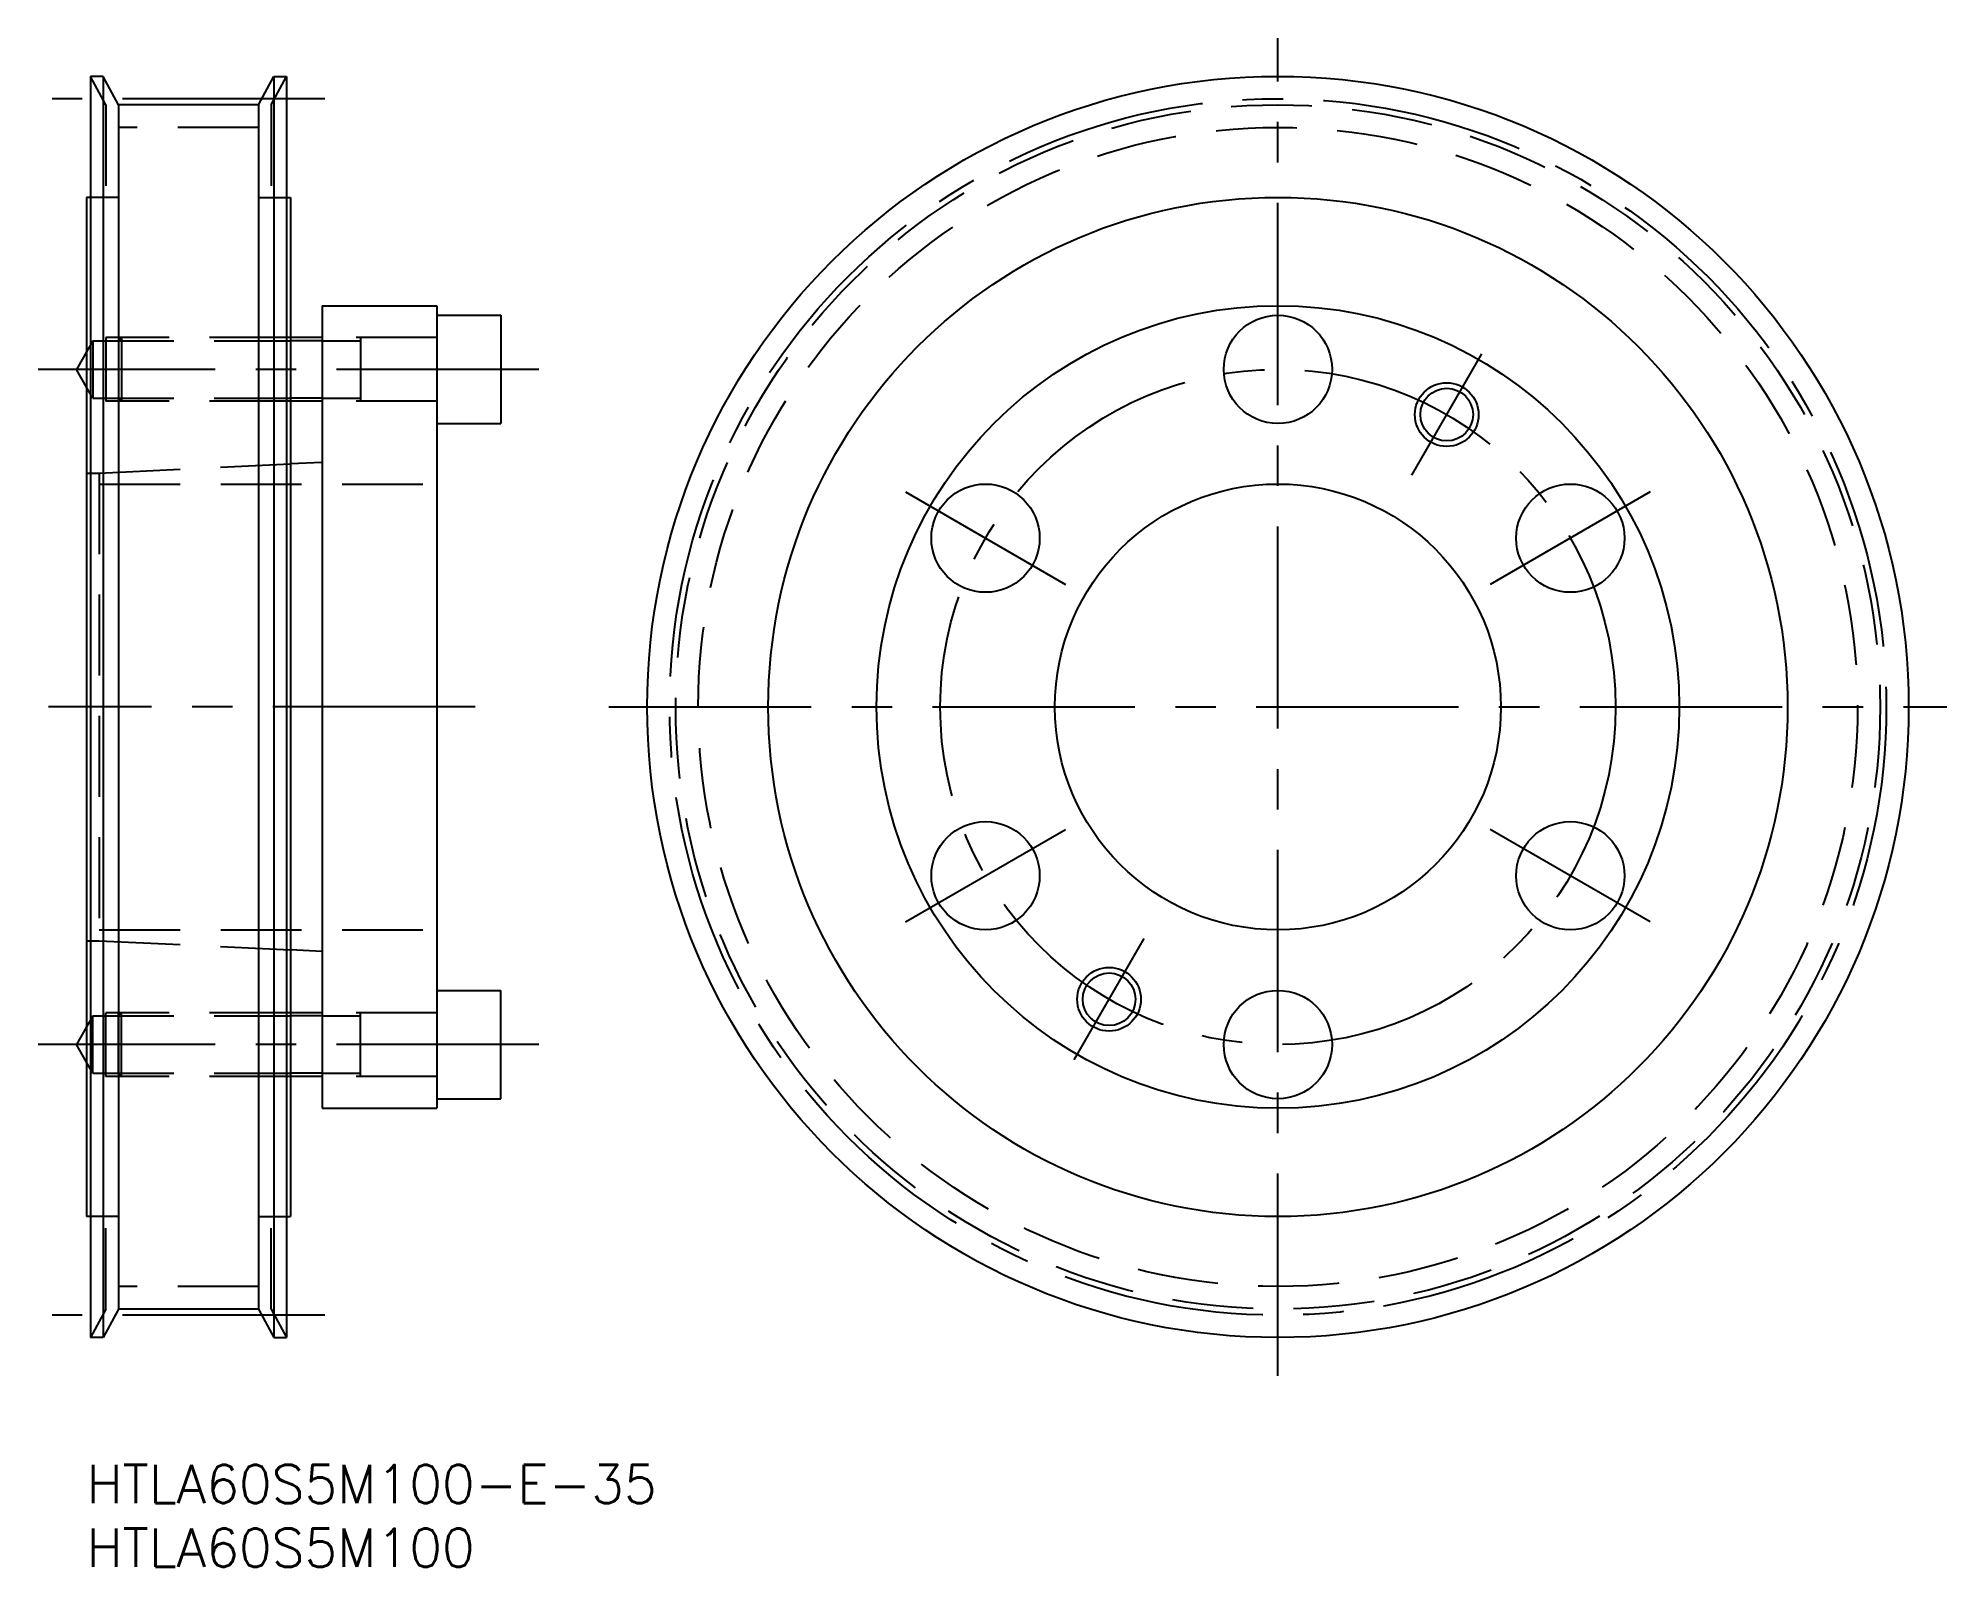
# Model space of a CAD drawing. Extents: x -4 to 146, y -8 to 112.
import ezdxf

# ---------------------------------------------------------------- set-up
doc = ezdxf.new("R2010")
doc.units = 0
doc.header["$LTSCALE"] = 0.5
doc.linetypes.add('CENTER', pattern=[50.8, 31.75, -6.35, 6.35, -6.35])
doc.linetypes.add('DASHED', pattern=[19.05, 12.7, -6.35])
for name, color, linetype in [('MSM_CENTER', 1, 'CENTER'), ('MSM_CONTINUOUS', 7, 'CONTINUOUS'), ('MSM_DASHED', 4, 'DASHED'), ('MSM_NARROW', 5, 'CONTINUOUS'), ('MSM_PART_NUMBER', 7, 'CONTINUOUS')]:
    doc.layers.add(name, color=color, linetype=linetype)
doc.styles.get("Standard").update_dxf_attribs({"font": 'txt.shx', "height": 3, "bigfont": 'bigfont.shx'})

# ---------------------------------------------------------------- blocks, each defined once
blk = doc.blocks.new('*U2')
at = {"layer": 'MSM_PART_NUMBER'}
blk.add_text('HTLA60S5M100-E-35', height=3, dxfattribs=at).set_placement((0, -3))
blk = doc.blocks.new('*U4')
at = {"layer": 'MSM_PART_NUMBER'}
blk.add_text('HTLA60S5M100', height=3, dxfattribs=at).set_placement((0, -8))

msp = doc.modelspace()

# ---------------------------------------------------------------- linework, layer by layer
at = {"layer": 'MSM_CENTER'}
for p, q in [((93.5, 7), (93.5, 112)), ((18.7, 107.245), (-2.7, 107.245)), ((104, 77.686533), (109.5, 87.212813)), ((35.5, 86), (-3.799038, 86)), ((64.271643, 76.375), (76.829011, 69.125)), ((122.728357, 76.375), (110.170989, 69.125)), ((30.5, 59.5), (-3, 59.5)), ((41, 59.5), (146, 59.5)), ((64.271643, 42.625), (76.829011, 49.875)), ((122.728357, 42.625), (110.170989, 49.875)), ((77.5, 31.787187), (83, 41.313467)), ((35.5, 33), (-3.799038, 33)), ((18.7, 11.755), (-2.7, 11.755))]:
    msp.add_line(p, q, dxfattribs=at)
for radius in [47.745, 26.5]:
    msp.add_circle((93.5, 59.5), radius, dxfattribs=at)
at = {"layer": 'MSM_CONTINUOUS'}
for p, q in [((0.3, 109), (0.3, 10)), ((1.3, 109), (0.3, 109)), ((1.3, 109), (1.3, 10)), ((2.5, 106.765), (1.3, 109)), ((13.5, 106.765), (14.7, 109)), ((14.7, 109), (14.7, 10)), ((14.7, 109), (15.7, 109)), ((15.7, 109), (15.7, 10)), ((13.5, 106.765), (2.5, 106.765)), ((2.5, 106.765), (2.5, 12.235)), ((13.5, 106.765), (13.5, 12.235)), ((0, 99.5), (0, 19.5)), ((0.3, 99.5), (0, 99.5)), ((15.7, 99.5), (16, 99.5)), ((16, 99.5), (16, 19.5)), ((18.5, 91), (27.5, 91)), ((18.5, 91), (18.5, 28)), ((27.5, 91), (27.5, 28)), ((27.5, 90.25), (32.5, 90.25)), ((32.5, 90.25), (32.5, 81.75)), ((0, 87.383975), (-0.799038, 86)), ((18.5, 88.25), (16, 88.25)), ((0, 84.616025), (-0.799038, 86)), ((18.5, 83.75), (16, 83.75)), ((27.5, 81.75), (32.5, 81.75)), ((18.5, 78.7), (16, 78.578571)), ((18.5, 40.3), (16, 40.421429)), ((27.5, 37.25), (32.5, 37.25)), ((32.5, 28.75), (32.5, 37.25)), ((18.5, 35.25), (16, 35.25)), ((0, 34.383975), (-0.799038, 33)), ((0, 31.616025), (-0.799038, 33)), ((18.5, 30.75), (16, 30.75)), ((27.5, 28.75), (32.5, 28.75)), ((18.5, 28), (27.5, 28)), ((0.3, 19.5), (0, 19.5)), ((15.7, 19.5), (16, 19.5)), ((2.5, 12.235), (1.3, 10)), ((13.5, 12.235), (2.5, 12.235)), ((13.5, 12.235), (14.7, 10)), ((1.3, 10), (0.3, 10)), ((14.7, 10), (15.7, 10))]:
    msp.add_line(p, q, dxfattribs=at)
for centre, radius in [((93.5, 59.5), 49.5), ((93.5, 59.5), 40), ((93.5, 59.5), 31.5), ((93.5, 86), 4.25), ((106.75, 82.449673), 2.067), ((70.550327, 72.75), 4.25), ((93.5, 59.5), 17.5), ((116.449673, 72.75), 4.25), ((70.550327, 46.25), 4.25), ((116.449673, 46.25), 4.25), ((80.25, 36.550327), 2.067), ((93.5, 33), 4.25)]:
    msp.add_circle(centre, radius, dxfattribs=at)
at = {"layer": 'MSM_DASHED'}
for p, q in [((1.5, 106.765), (0.3, 109)), ((14.5, 106.765), (15.7, 109)), ((1.5, 106.765), (1.5, 99.5)), ((14.5, 106.765), (14.5, 99.5)), ((13.5, 104.995), (2.5, 104.995)), ((2.5, 99.5), (0.3, 99.5)), ((13.5, 99.5), (15.7, 99.5)), ((1.5, 88.5), (1.5, 83.5)), ((16, 88.5), (1.5, 88.5)), ((2.75, 88.5), (2.5, 88.25)), ((2.75, 88.5), (2.75, 83.5)), ((27.5, 88.5), (18.5, 88.5)), ((21.5, 88.5), (21.5, 83.5)), ((0.5, 88.25), (0, 87.383975)), ((0.5, 88.25), (0.5, 83.75)), ((0.5, 88.25), (16, 88.25)), ((2.5, 88.25), (2.5, 83.5)), ((18.5, 88.25), (21.5, 88.25)), ((0.5, 83.75), (0, 84.616025)), ((0.5, 83.75), (16, 83.75)), ((16, 83.5), (1.5, 83.5)), ((2.75, 83.5), (2.5, 83.75)), ((18.5, 83.75), (21.5, 83.75)), ((27.5, 83.5), (18.5, 83.5)), ((1, 77.85), (16, 78.578571)), ((0, 77.85), (1, 77.85)), ((1, 77.85), (1, 41.15)), ((1, 77), (27.5, 77)), ((1, 42), (27.5, 42)), ((0, 41.15), (1, 41.15)), ((1, 41.15), (16, 40.421429)), ((0.5, 35.25), (0, 34.383975)), ((0.5, 35.25), (16, 35.25)), ((0.5, 30.75), (0.5, 35.25)), ((16, 35.5), (1.5, 35.5)), ((1.5, 30.5), (1.5, 35.5)), ((2.75, 35.5), (2.5, 35.25)), ((2.5, 30.75), (2.5, 35.5)), ((2.75, 30.5), (2.75, 35.5)), ((27.5, 35.5), (18.5, 35.5)), ((18.5, 35.25), (21.5, 35.25)), ((21.5, 30.5), (21.5, 35.5)), ((0.5, 30.75), (0, 31.616025)), ((0.5, 30.75), (16, 30.75)), ((16, 30.5), (1.5, 30.5)), ((2.75, 30.5), (2.5, 30.75)), ((18.5, 30.75), (21.5, 30.75)), ((27.5, 30.5), (18.5, 30.5)), ((2.5, 19.5), (0.3, 19.5)), ((1.5, 12.235), (1.5, 19.5)), ((13.5, 19.5), (15.7, 19.5)), ((14.5, 12.235), (14.5, 19.5)), ((13.5, 14.005), (2.5, 14.005)), ((1.5, 12.235), (0.3, 10)), ((14.5, 12.235), (15.7, 10))]:
    msp.add_line(p, q, dxfattribs=at)
for radius in [47.265, 45.495]:
    msp.add_circle((93.5, 59.5), radius, dxfattribs=at)
at = {"layer": 'MSM_NARROW'}
for p, q in [((18.5, 88.5), (16, 88.5)), ((18.5, 83.5), (16, 83.5)), ((18.5, 35.5), (16, 35.5)), ((18.5, 30.5), (16, 30.5))]:
    msp.add_line(p, q, dxfattribs=at)
for centre in [(106.75, 82.449673), (80.25, 36.550327)]:
    msp.add_circle(centre, 2.5, dxfattribs=at)

# ---------------------------------------------------------------- block references
at = {"layer": 'MSM_CONTINUOUS'}
for name in ['*U2', '*U4']:
    msp.add_blockref(name, (0, 0), dxfattribs=at)

doc.saveas('drawing.dxf')
